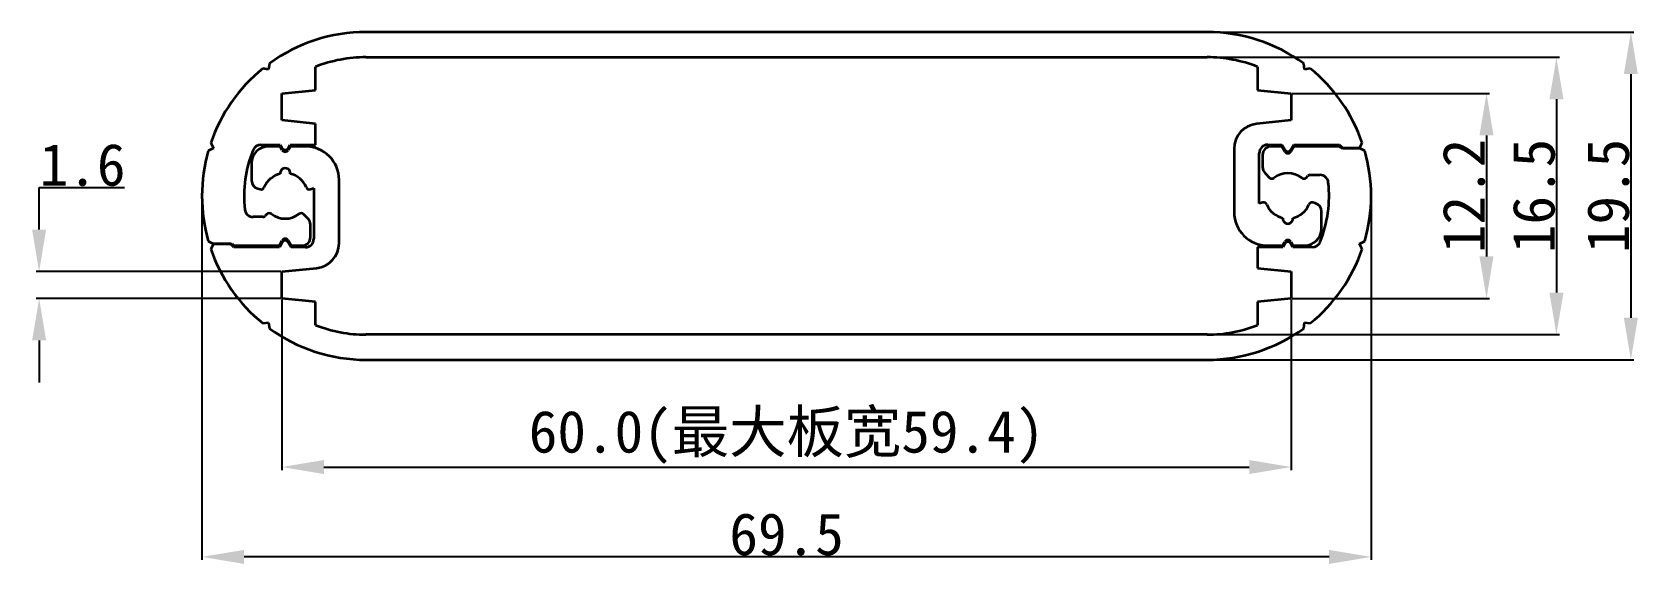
# Model space of a CAD drawing. Header units: inches. Extents: x -10.1 to 85.4, y -12.1 to 19.5.
import ezdxf

# ---------------------------------------------------------------- set-up
doc = ezdxf.new("R2010")
doc.units = ezdxf.units.IN
doc.header["$MEASUREMENT"] = 0
doc.layers.add('1', color=30, linetype='Continuous')
doc.layers.add('Visible (ISO)', color=7, linetype='Continuous', lineweight=35)
doc.styles.get("Standard").update_dxf_attribs({"font": 'simhei.ttf'})
doc.dimstyles.get("Standard").update_dxf_attribs({"dimtxt": 2.5, "dimasz": 2.5, "dimexe": 0.18, "dimexo": 0.0625, "dimgap": 0.09, "dimtad": 1, "dimtoh": 1, "dimdec": 1, "dimzin": 0, "dimdsep": 46, "dimtxsty": 'Standard', "dimcen": 0.09, "dimadec": 0, "dimazin": 0, "dimtfac": 1, "dimtdec": 1, "dimtofl": 0, "dimtmove": 0, "dimatfit": 3, "dimfxl": 1, "dimtolj": 1, "dimtzin": 0, "dimarcsym": 0})

# ---------------------------------------------------------------- blocks, each defined once
blk = doc.blocks.new('*D1')
at = {"color": 0, "lineweight": -2}
for p, q in [((59.813, 19.5), (85.12, 19.5)), ((84.94, 17), (84.94, 2.5)), ((59.813, 0), (85.12, 0))]:
    blk.add_line(p, q, dxfattribs=at)
at = {"color": 0}
for points in [[(84.523, 17), (85.357, 17), (84.94, 19.5)], [(84.523, 2.5), (85.357, 2.5), (84.94, 0)]]:
    blk.add_solid(points, dxfattribs=at)
at = {"layer": 'Defpoints', "color": 0}
for p in [(59.75, 19.5), (59.75, 0), (84.94, 0)]:
    blk.add_point(p, dxfattribs=at)
at = {"color": 0, "insert": (83.6, 9.75), "char_height": 2.5, "attachment_point": 5, "rotation": 90}
blk.add_mtext('\\A1;19.5', dxfattribs=at)
blk = doc.blocks.new('*D2')
at = {"color": 0, "lineweight": -2}
for p, q in [((0, 9.687), (0, -11.907)), ((69.5, 9.687), (69.5, -11.907)), ((67, -11.727), (2.5, -11.727))]:
    blk.add_line(p, q, dxfattribs=at)
at = {"color": 0}
for points in [[(2.5, -11.311), (2.5, -12.144), (0, -11.727)], [(67, -11.311), (67, -12.144), (69.5, -11.727)]]:
    blk.add_solid(points, dxfattribs=at)
at = {"layer": 'Defpoints', "color": 0}
for p in [(0, 9.75), (69.5, 9.75), (0, -11.727)]:
    blk.add_point(p, dxfattribs=at)
at = {"color": 0, "insert": (34.75, -10.387), "char_height": 2.5, "attachment_point": 5}
blk.add_mtext('\\A1;69.5', dxfattribs=at)
blk = doc.blocks.new('*D3')
at = {"color": 0, "lineweight": -2}
for p, q in [((-9.68, 7.75), (-9.68, 10.25)), ((-9.68, 10.25), (-4.604, 10.25)), ((4.687, 5.25), (-9.86, 5.25)), ((4.687, 3.65), (-9.86, 3.65)), ((-9.68, 1.15), (-9.68, -1.35))]:
    blk.add_line(p, q, dxfattribs=at)
at = {"color": 0}
for points in [[(-10.097, 7.75), (-9.263, 7.75), (-9.68, 5.25)], [(-10.097, 1.15), (-9.263, 1.15), (-9.68, 3.65)]]:
    blk.add_solid(points, dxfattribs=at)
at = {"layer": 'Defpoints', "color": 0}
for p in [(-9.68, 5.25), (4.75, 5.25), (4.75, 3.65)]:
    blk.add_point(p, dxfattribs=at)
at = {"color": 0, "insert": (-7.097, 11.59), "char_height": 2.5, "attachment_point": 5}
blk.add_mtext('\\A1;1.6', dxfattribs=at)
blk = doc.blocks.new('*D6')
at = {"color": 0, "lineweight": -2}
for p, q in [((59.813, 18), (80.696, 18)), ((80.516, 15.5), (80.516, 4)), ((59.813, 1.5), (80.696, 1.5))]:
    blk.add_line(p, q, dxfattribs=at)
at = {"color": 0}
for points in [[(80.099, 15.5), (80.933, 15.5), (80.516, 18)], [(80.099, 4), (80.933, 4), (80.516, 1.5)]]:
    blk.add_solid(points, dxfattribs=at)
at = {"layer": 'Defpoints', "color": 0}
for p in [(59.75, 18), (59.75, 1.5), (80.516, 1.5)]:
    blk.add_point(p, dxfattribs=at)
at = {"color": 0, "insert": (79.176, 9.75), "char_height": 2.5, "attachment_point": 5, "rotation": 90}
blk.add_mtext('\\A1;16.5', dxfattribs=at)
blk = doc.blocks.new('*D7')
at = {"color": 0, "lineweight": -2}
for p, q in [((64.813, 15.85), (76.538, 15.85)), ((76.358, 13.35), (76.358, 6.15)), ((64.813, 3.65), (76.538, 3.65))]:
    blk.add_line(p, q, dxfattribs=at)
at = {"color": 0}
for points in [[(75.941, 13.35), (76.774, 13.35), (76.358, 15.85)], [(75.941, 6.15), (76.774, 6.15), (76.358, 3.65)]]:
    blk.add_solid(points, dxfattribs=at)
at = {"layer": 'Defpoints', "color": 0}
for p in [(64.75, 15.85), (64.75, 3.65), (76.358, 3.65)]:
    blk.add_point(p, dxfattribs=at)
at = {"color": 0, "insert": (75.018, 9.75), "char_height": 2.5, "attachment_point": 5, "rotation": 90}
blk.add_mtext('\\A1;12.2', dxfattribs=at)
blk = doc.blocks.new('*D8')
at = {"layer": '1', "color": 0, "lineweight": -2}
for p, q in [((4.75, 3.588), (4.75, -6.56)), ((64.75, 3.588), (64.75, -6.56)), ((7.25, -6.38), (62.25, -6.38))]:
    blk.add_line(p, q, dxfattribs=at)
at = {"layer": '1', "color": 0}
for points in [[(7.25, -5.963), (7.25, -6.797), (4.75, -6.38)], [(62.25, -5.963), (62.25, -6.797), (64.75, -6.38)]]:
    blk.add_solid(points, dxfattribs=at)
at = {"layer": 'Defpoints', "color": 0}
for p in [(4.75, 3.65), (64.75, 3.65), (64.75, -6.38)]:
    blk.add_point(p, dxfattribs=at)
at = {"layer": '1', "color": 0, "insert": (34.75, -4.605), "char_height": 2.5, "attachment_point": 5}
blk.add_mtext('\\A1;60.0(最大板宽59.4)', dxfattribs=at)

msp = doc.modelspace()

# ---------------------------------------------------------------- linework, layer by layer
at = {"layer": 'Visible (ISO)'}
for p, q in [((59.75, 19.5), (9.75, 19.5)), ((3.961, 17.283), (3.615, 17.328)), ((4.007, 17.629), (3.961, 17.283)), ((6.75, 16.05), (6.75, 17.435)), ((9.75, 18), (59.75, 18)), ((62.75, 17.435), (62.75, 16.05)), ((65.539, 17.283), (65.493, 17.629)), ((65.885, 17.328), (65.539, 17.283)), ((4.75, 15.85), (6.75, 16.05)), ((4.75, 14.25), (4.75, 15.85)), ((62.75, 16.05), (64.75, 15.85)), ((64.75, 15.85), (64.75, 14.25)), ((6.75, 14.05), (4.75, 14.25)), ((6.75, 12.8), (6.75, 14.05)), ((64.75, 14.25), (62.701, 14.045)), ((0.688, 12.6), (0.378, 12.439)), ((0.526, 12.91), (0.688, 12.6)), ((3.5, 12.8), (4.65, 12.8)), ((4.65, 12.7), (3.95, 12.7)), ((4.65, 12.8), (4.777, 12.58)), ((4.777, 12.48), (4.65, 12.7)), ((5.123, 12.58), (5.25, 12.8)), ((5.25, 12.7), (5.123, 12.48)), ((5.25, 12.8), (6.75, 12.8)), ((6.15, 12.7), (5.25, 12.7)), ((61.35, 12.553), (61.35, 8.8)), ((63.35, 12.8), (64.2, 12.8)), ((64.2, 12.7), (63.55, 12.7)), ((64.2, 12.8), (64.377, 12.494)), ((64.377, 12.394), (64.2, 12.7)), ((64.723, 12.494), (64.9, 12.8)), ((64.9, 12.7), (64.723, 12.394)), ((64.9, 12.8), (67.612, 12.8)), ((67.612, 12.7), (64.9, 12.7)), ((67.612, 12.8), (67.812, 12.6)), ((67.712, 12.6), (67.612, 12.7)), ((68.812, 12.6), (67.712, 12.6)), ((67.812, 12.6), (68.812, 12.6)), ((68.812, 12.6), (68.974, 12.91)), ((69.122, 12.439), (68.812, 12.6)), ((2.95, 11.7), (2.95, 10.67)), ((62.85, 9.294), (62.85, 12.3)), ((63.05, 12.2), (63.05, 11.457)), ((8.15, 6.947), (8.15, 10.7)), ((63.196, 11.104), (63.463, 10.837)), ((65.637, 10.837), (65.741, 10.941)), ((65.883, 11), (66.458, 11)), ((3.321, 10.187), (3.465, 10.148)), ((6.435, 10.148), (6.65, 10.206)), ((6.65, 10.206), (6.65, 7.2)), ((3.863, 8.663), (3.759, 8.559)), ((6.304, 8.396), (6.037, 8.663)), ((63.065, 9.352), (62.85, 9.294)), ((66.179, 9.313), (66.035, 9.352)), ((66.55, 7.8), (66.55, 8.83)), ((3.617, 8.5), (3.042, 8.5)), ((6.45, 7.3), (6.45, 8.043)), ((0.378, 7.061), (0.688, 6.9)), ((0.688, 6.9), (0.526, 6.59)), ((1.688, 6.9), (0.688, 6.9)), ((0.688, 6.9), (1.788, 6.9)), ((1.888, 6.7), (1.688, 6.9)), ((1.788, 6.9), (1.888, 6.8)), ((1.888, 6.8), (4.6, 6.8)), ((4.6, 6.7), (1.888, 6.7)), ((4.6, 6.8), (4.777, 7.106)), ((4.777, 7.006), (4.6, 6.7)), ((5.123, 7.106), (5.3, 6.8)), ((5.3, 6.7), (5.123, 7.006)), ((5.3, 6.8), (5.95, 6.8)), ((6.15, 6.7), (5.3, 6.7)), ((64.25, 6.7), (62.75, 6.7)), ((62.75, 6.7), (62.75, 5.45)), ((63.35, 6.8), (64.25, 6.8)), ((64.25, 6.8), (64.377, 7.02)), ((64.377, 6.92), (64.25, 6.7)), ((64.723, 7.02), (64.85, 6.8)), ((64.85, 6.7), (64.723, 6.92)), ((64.85, 6.8), (65.55, 6.8)), ((66, 6.7), (64.85, 6.7)), ((68.812, 6.9), (69.122, 7.061)), ((68.974, 6.59), (68.812, 6.9)), ((4.75, 5.25), (6.799, 5.455)), ((4.75, 3.65), (4.75, 5.25)), ((62.75, 5.45), (64.75, 5.25)), ((64.75, 5.25), (64.75, 3.65)), ((6.75, 3.45), (4.75, 3.65)), ((6.75, 2.065), (6.75, 3.45)), ((64.75, 3.65), (62.75, 3.45)), ((62.75, 3.45), (62.75, 2.065)), ((3.615, 2.172), (3.961, 2.217)), ((3.961, 2.217), (4.007, 1.871)), ((65.493, 1.871), (65.539, 2.217)), ((65.539, 2.217), (65.885, 2.172)), ((59.75, 1.5), (9.75, 1.5)), ((9.75, 0), (59.75, 0))]:
    msp.add_line(p, q, dxfattribs=at)
for centre, radius, start, end in [((9.75, 9.75), 9.75, 90, 126.09149), ((59.75, 9.75), 9.75, 53.90851, 90), ((9.75, 9.75), 9.75, 128.9933, 161.09149), ((9.75, 9.75), 8.25, 90, 111.32369), ((59.75, 9.75), 8.25, 68.67631, 90), ((59.75, 9.75), 9.75, 18.90851, 51.0067), ((62.85, 12.553), 1.5, 95.71059, 180), ((9.75, 9.75), 9.75, 163.9933, 196.0067), ((9.75, 9.75), 7.25, 157.8039, 186.37937), ((3.95, 11.7), 1, 90, 180), ((3.5, 12.3), 0.5, 90, 157.8039), ((4.95, 12.68), 0.2, 210, 330), ((4.95, 12.58), 0.2, 210, 330), ((6.15, 10.7), 2, 0, 90), ((63.35, 12.3), 0.5, 90, 180), ((63.55, 12.2), 0.5, 90, 180), ((64.55, 12.594), 0.2, 210, 330), ((59.75, 9.75), 9.75, 343.9933, 16.0067), ((63.55, 11.457), 0.5, 180, 225), ((64.55, 12.494), 0.2, 210, 330), ((3.45, 10.67), 0.5, 180, 255), ((4.95, 9.75), 1.35, 102.75874, 157.58633), ((4.95, 11.1), 0.3, 353.62063, 186.37937), ((4.95, 9.75), 1.35, 22.41367, 77.24126), ((63.605, 10.978), 0.2, 225, 307.58633), ((64.55, 9.75), 1.35, 52.41367, 127.58633), ((65.495, 10.978), 0.2, 232.41367, 315), ((65.883, 10.8), 0.2, 90, 135), ((66.458, 10.5), 0.5, 6.37937, 90), ((59.75, 9.75), 7.25, 337.8039, 6.37937), ((3.517, 10.341), 0.2, 255, 337.58633), ((6.383, 10.341), 0.2, 202.41367, 285), ((3.042, 9), 0.5, 186.37937, 270), ((4.005, 8.522), 0.2, 52.41367, 135), ((4.95, 9.75), 1.35, 232.41367, 307.58633), ((5.895, 8.522), 0.2, 45, 127.58633), ((63.35, 8.8), 2, 180, 270), ((63.117, 9.159), 0.2, 22.41367, 105), ((64.55, 9.75), 1.35, 202.41367, 257.24126), ((64.55, 9.75), 1.35, 282.75874, 337.58633), ((65.983, 9.159), 0.2, 75, 157.58633), ((66.05, 8.83), 0.5, 0, 75), ((3.617, 8.7), 0.2, 270, 315), ((5.95, 8.043), 0.5, 360, 45), ((64.55, 8.4), 0.3, 173.62063, 6.37937), ((65.55, 7.8), 1, 270, 0), ((4.95, 7.006), 0.2, 30, 150), ((4.95, 6.906), 0.2, 30, 150), ((5.95, 7.3), 0.5, 270, 0), ((6.15, 7.2), 0.5, 270, 0), ((6.65, 6.947), 1.5, 275.71059, 360), ((64.55, 6.92), 0.2, 30, 150), ((64.55, 6.82), 0.2, 30, 150), ((66, 7.2), 0.5, 270, 337.8039), ((9.75, 9.75), 9.75, 198.90851, 231.0067), ((59.75, 9.75), 9.75, 308.9933, 341.09149), ((9.75, 9.75), 8.25, 248.67631, 270), ((59.75, 9.75), 8.25, 270, 291.32369), ((9.75, 9.75), 9.75, 233.90851, 270), ((59.75, 9.75), 9.75, 270, 306.09149)]:
    msp.add_arc(centre, radius, start, end, dxfattribs=at)

# ---------------------------------------------------------------- dimensions: what is measured, and where the dimension line sits
dim = msp.add_linear_dim(base=(84.94, 0), p1=(59.75, 19.5), p2=(59.75, 0), angle=270, dimstyle='Standard')
dim.commit()
dim.dimension.update_dxf_attribs({"geometry": '*D1', "text_midpoint": (84.94, 9.75), "dimtype": 160})
for base, p1, p2, picture, middle in [((80.516, 1.5), (59.75, 18), (59.75, 1.5), '*D6', (79.176, 9.75)), ((76.358, 3.65), (64.75, 15.85), (64.75, 3.65), '*D7', (75.018, 9.75)), ((-9.68, 5.25), (4.75, 3.65), (4.75, 5.25), '*D3', (-7.097, 11.59))]:
    dim = msp.add_linear_dim(base=base, p1=p1, p2=p2, angle=90, dimstyle='Standard')
    dim.commit()
    dim.dimension.update_dxf_attribs({"geometry": picture, "text_midpoint": middle})
dim = msp.add_linear_dim(base=(0, -11.727), p1=(69.5, 9.75), p2=(0, 9.75), dimstyle='Standard')
dim.commit()
dim.dimension.update_dxf_attribs({"geometry": '*D2', "text_midpoint": (34.75, -11.727), "dimtype": 160})
at = {"layer": '1'}
dim = msp.add_linear_dim(base=(64.75, -6.38), p1=(4.75, 3.65), p2=(64.75, 3.65), angle=180, text='<>(最大板宽59.4)', dimstyle='Standard', dxfattribs=at)
dim.commit()
dim.dimension.update_dxf_attribs({"geometry": '*D8', "text_midpoint": (34.75, -6.38), "dimtype": 160})

doc.saveas('drawing.dxf')
